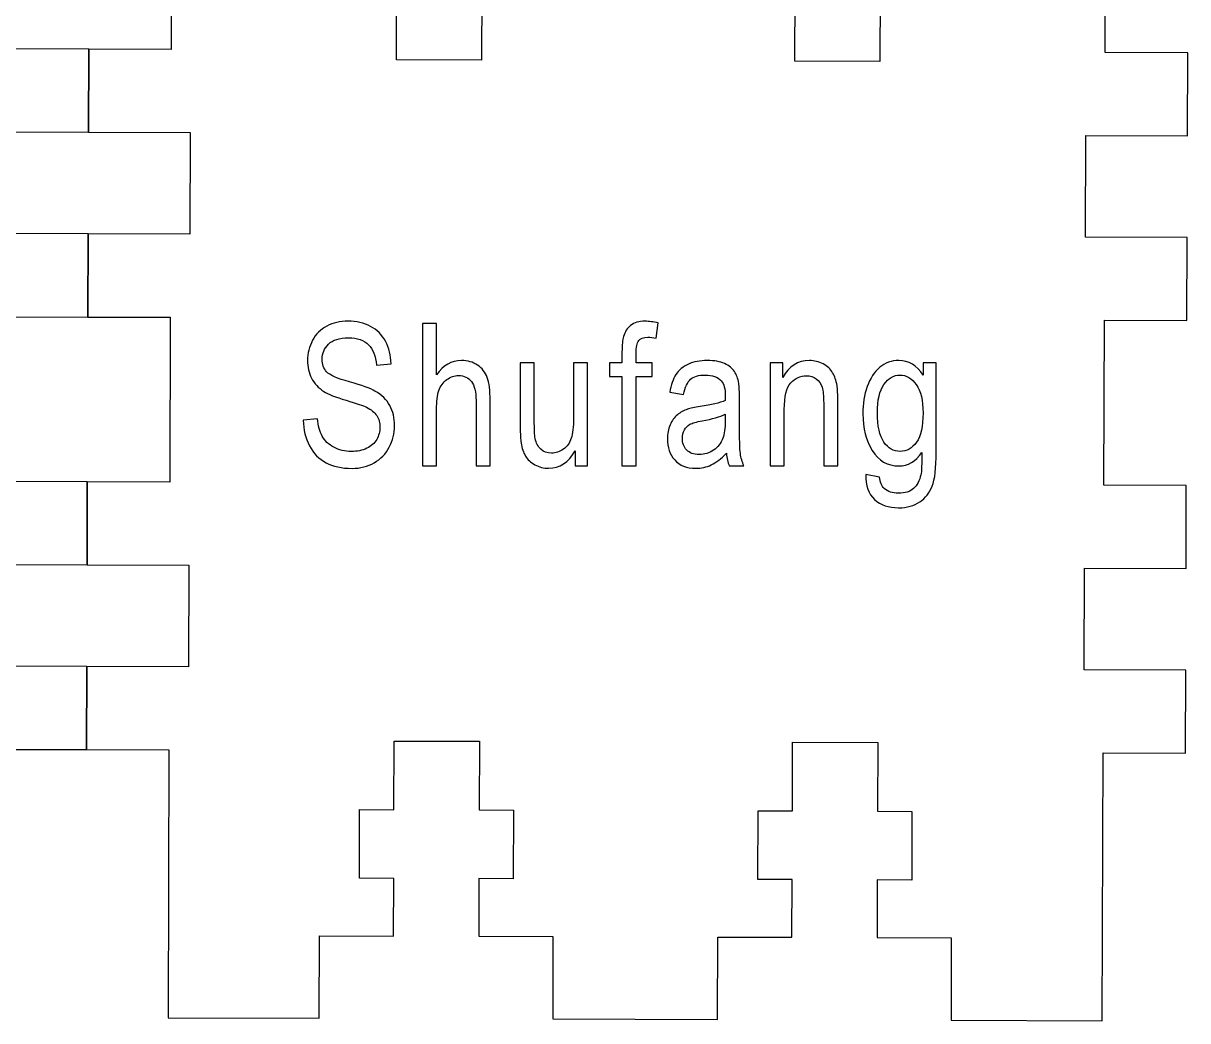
# Model space of a CAD drawing. Header units: centimetres. Extents: x -9.2 to 5.4, y -12.7 to 12.3.
# Drawn here: x -1.94 to 5.34, y -12.67 to -6.44 of the extents above; entities that cross this region are included whole.
import ezdxf

# ---------------------------------------------------------------- set-up
doc = ezdxf.new("R2010")
doc.units = ezdxf.units.CM
doc.header["$MEASUREMENT"] = 0
doc.layers.add('layer 1', color=7, linetype='Continuous')

msp = doc.modelspace()

# ---------------------------------------------------------------- linework, layer by layer
at = {"layer": 'layer 1', "lineweight": 25}
for points in [[(-2.04021, -4.92534), (-2.04021, -4.92534), (-2.04558, -6.59948), (-2.04558, -6.59948), (-2.04558, -6.59948), (-2.04558, -6.59948), (-1.53049, -6.60113), (-1.53049, -6.60113), (-1.53049, -6.60113), (-1.53049, -6.60113), (-1.53214, -7.12057), (-1.53214, -7.12057), (-1.53214, -7.12057), (-1.53214, -7.12057), (-2.16745, -7.1185), (-2.16745, -7.1185), (-2.16745, -7.1185), (-2.16745, -7.1185), (-2.1695, -7.75382), (-2.1695, -7.75382), (-2.1695, -7.75382), (-2.1695, -7.75382), (-1.53416, -7.75588), (-1.53416, -7.75588), (-1.53416, -7.75588), (-1.53416, -7.75588), (-1.53586, -8.27526), (-1.53586, -8.27526), (-1.53586, -8.27526), (-1.53586, -8.27526), (-2.05097, -8.27365), (-2.05097, -8.27365), (-2.05097, -8.27365), (-2.05097, -8.27365), (-2.05426, -9.30386), (-2.05426, -9.30386), (-2.05426, -9.30386), (-2.05426, -9.30386), (-1.53916, -9.30553), (-1.53916, -9.30553), (-1.53916, -9.30553), (-1.53916, -9.30553), (-1.54082, -9.82492), (-1.54082, -9.82492), (-1.54082, -9.82492), (-1.54082, -9.82492), (-2.17611, -9.82287), (-2.17611, -9.82287), (-2.17611, -9.82287), (-2.17611, -9.82287), (-2.17817, -10.45819), (-2.17817, -10.45819), (-2.17817, -10.45819), (-2.17817, -10.45819), (-1.54283, -10.46021), (-1.54283, -10.46021), (-1.54283, -10.46021), (-1.54283, -10.46021), (-1.54451, -10.97963), (-1.54451, -10.97963), (-1.54451, -10.97963), (-1.54451, -10.97963), (-2.05965, -10.97798), (-2.05965, -10.97798), (-2.05965, -10.97798), (-2.05965, -10.97798), (-2.065, -12.65213), (-2.065, -12.65213), (-2.065, -12.65213), (-2.065, -12.65213), (-3.00938, -12.64911), (-3.00938, -12.64911), (-3.00938, -12.64911), (-3.00938, -12.64911), (-3.00775, -12.13398), (-3.00775, -12.13398), (-3.00775, -12.13398), (-3.00775, -12.13398), (-3.47135, -12.13247), (-3.47135, -12.13247), (-3.47135, -12.13247), (-3.47135, -12.13247), (-3.4702, -11.7719), (-3.4702, -11.7719), (-3.4702, -11.7719), (-3.4702, -11.7719), (-3.25556, -11.7726), (-3.25556, -11.7726), (-3.25556, -11.7726), (-3.25556, -11.7726), (-3.25419, -11.34332), (-3.25419, -11.34332), (-3.25419, -11.34332), (-3.25419, -11.34332), (-3.46882, -11.34264), (-3.46882, -11.34264), (-3.46882, -11.34264), (-3.46882, -11.34264), (-3.46742, -10.91338), (-3.46742, -10.91338), (-3.46742, -10.91338), (-3.46742, -10.91338), (-3.99973, -10.91167), (-3.99973, -10.91167), (-3.99973, -10.91167), (-3.99973, -10.91167), (-4.00109, -11.34092), (-4.00109, -11.34092), (-4.00109, -11.34092), (-4.00109, -11.34092), (-4.21572, -11.34025), (-4.21572, -11.34025), (-4.21572, -11.34025), (-4.21572, -11.34025), (-4.2171, -11.7695), (-4.2171, -11.7695), (-4.2171, -11.7695), (-4.2171, -11.7695), (-4.00248, -11.77019), (-4.00248, -11.77019), (-4.00248, -11.77019), (-4.00248, -11.77019), (-4.00364, -12.13076), (-4.00364, -12.13076), (-4.00364, -12.13076), (-4.00364, -12.13076), (-4.46722, -12.12928), (-4.46722, -12.12928), (-4.46722, -12.12928), (-4.46722, -12.12928), (-4.46888, -12.64441), (-4.46888, -12.64441), (-4.46888, -12.64441), (-4.46888, -12.64441), (-5.49911, -12.64109), (-5.49911, -12.64109), (-5.49911, -12.64109), (-5.49911, -12.64109), (-5.4975, -12.12602), (-5.4975, -12.12602), (-5.4975, -12.12602), (-5.4975, -12.12602), (-5.9611, -12.1245), (-5.9611, -12.1245), (-5.9611, -12.1245), (-5.9611, -12.1245), (-5.95992, -11.76391), (-5.95992, -11.76391), (-5.95992, -11.76391), (-5.95992, -11.76391), (-5.74529, -11.76462), (-5.74529, -11.76462), (-5.74529, -11.76462), (-5.74529, -11.76462), (-5.74392, -11.33535), (-5.74392, -11.33535), (-5.74392, -11.33535), (-5.74392, -11.33535), (-5.95855, -11.33465), (-5.95855, -11.33465), (-5.95855, -11.33465), (-5.95855, -11.33465), (-5.95719, -10.90539), (-5.95719, -10.90539), (-5.95719, -10.90539), (-5.95719, -10.90539), (-6.48946, -10.90367), (-6.48946, -10.90367), (-6.48946, -10.90367), (-6.48946, -10.90367), (-6.49085, -11.33294), (-6.49085, -11.33294), (-6.49085, -11.33294), (-6.49085, -11.33294), (-6.70547, -11.33228), (-6.70547, -11.33228), (-6.70547, -11.33228), (-6.70547, -11.33228), (-6.70683, -11.76152), (-6.70683, -11.76152), (-6.70683, -11.76152), (-6.70683, -11.76152), (-6.49222, -11.76222), (-6.49222, -11.76222), (-6.49222, -11.76222), (-6.49222, -11.76222), (-6.49337, -12.1228), (-6.49337, -12.1228), (-6.49337, -12.1228), (-6.49337, -12.1228), (-6.95701, -12.12132), (-6.95701, -12.12132), (-6.95701, -12.12132), (-6.95701, -12.12132), (-6.95864, -12.63642), (-6.95864, -12.63642), (-6.95864, -12.63642), (-6.95864, -12.63642), (-7.90299, -12.6334), (-7.90299, -12.6334), (-7.90299, -12.6334), (-7.90299, -12.6334), (-7.89766, -10.95926), (-7.89766, -10.95926), (-7.89766, -10.95926), (-7.89766, -10.95926), (-8.41278, -10.95761), (-8.41278, -10.95761), (-8.41278, -10.95761), (-8.41278, -10.95761), (-8.41109, -10.43819), (-8.41109, -10.43819), (-8.41109, -10.43819), (-8.41109, -10.43819), (-7.77579, -10.44023), (-7.77579, -10.44023), (-7.77579, -10.44023), (-7.77579, -10.44023), (-7.77373, -9.80492), (-7.77373, -9.80492), (-7.77373, -9.80492), (-7.77373, -9.80492), (-8.40904, -9.80287), (-8.40904, -9.80287), (-8.40904, -9.80287), (-8.40904, -9.80287), (-8.40739, -9.28348), (-8.40739, -9.28348), (-8.40739, -9.28348), (-8.40739, -9.28348), (-7.89226, -9.2851), (-7.89226, -9.2851), (-7.89226, -9.2851), (-7.89226, -9.2851), (-7.88896, -8.25488), (-7.88896, -8.25488), (-7.88896, -8.25488), (-7.88896, -8.25488), (-8.40408, -8.25323), (-8.40408, -8.25323), (-8.40408, -8.25323), (-8.40408, -8.25323), (-8.40243, -7.73382), (-8.40243, -7.73382), (-8.40243, -7.73382), (-8.40243, -7.73382), (-7.76711, -7.73585), (-7.76711, -7.73585), (-7.76711, -7.73585), (-7.76711, -7.73585), (-7.76505, -7.10057), (-7.76505, -7.10057), (-7.76505, -7.10057), (-7.76505, -7.10057), (-8.40036, -7.09851), (-8.40036, -7.09851), (-8.40036, -7.09851), (-8.40036, -7.09851), (-8.39873, -6.57909), (-8.39873, -6.57909), (-8.39873, -6.57909), (-8.39873, -6.57909), (-7.88359, -6.58074), (-7.88359, -6.58074), (-7.88359, -6.58074), (-7.88359, -6.58074), (-7.87824, -4.90661), (-7.87824, -4.90661), (-7.87824, -4.90661), (-7.87824, -4.90661), (-6.93385, -4.90963), (-6.93385, -4.90963), (-6.93385, -4.90963), (-6.93385, -4.90963), (-6.9355, -5.42478), (-6.9355, -5.42478), (-6.9355, -5.42478), (-6.9355, -5.42478), (-6.47186, -5.42627), (-6.47186, -5.42627), (-6.47186, -5.42627), (-6.47186, -5.42627), (-6.47305, -5.78684), (-6.47305, -5.78684), (-6.47305, -5.78684), (-6.47305, -5.78684), (-6.68767, -5.78615), (-6.68767, -5.78615), (-6.68767, -5.78615), (-6.68767, -5.78615), (-6.68906, -6.21542), (-6.68906, -6.21542), (-6.68906, -6.21542), (-6.68906, -6.21542), (-6.47441, -6.2161), (-6.47441, -6.2161), (-6.47441, -6.2161), (-6.47441, -6.2161), (-6.47579, -6.64537), (-6.47579, -6.64537), (-6.47579, -6.64537), (-6.47579, -6.64537), (-5.94354, -6.64709), (-5.94354, -6.64709), (-5.94354, -6.64709), (-5.94354, -6.64709), (-5.94211, -6.21783), (-5.94211, -6.21783), (-5.94211, -6.21783), (-5.94211, -6.21783), (-5.72748, -6.21851), (-5.72748, -6.21851), (-5.72748, -6.21851), (-5.72748, -6.21851), (-5.72611, -5.78924), (-5.72611, -5.78924), (-5.72611, -5.78924), (-5.72611, -5.78924), (-5.94074, -5.78851), (-5.94074, -5.78851), (-5.94074, -5.78851), (-5.94074, -5.78851), (-5.93959, -5.42797), (-5.93959, -5.42797), (-5.93959, -5.42797), (-5.93959, -5.42797), (-5.47598, -5.42945), (-5.47598, -5.42945), (-5.47598, -5.42945), (-5.47598, -5.42945), (-5.47436, -4.91433), (-5.47436, -4.91433), (-5.47436, -4.91433), (-5.47436, -4.91433), (-4.44411, -4.91764), (-4.44411, -4.91764), (-4.44411, -4.91764), (-4.44411, -4.91764), (-4.44573, -5.43275), (-4.44573, -5.43275), (-4.44573, -5.43275), (-4.44573, -5.43275), (-3.98213, -5.43424), (-3.98213, -5.43424), (-3.98213, -5.43424), (-3.98213, -5.43424), (-3.98331, -5.79483), (-3.98331, -5.79483), (-3.98331, -5.79483), (-3.98331, -5.79483), (-4.19794, -5.79412), (-4.19794, -5.79412), (-4.19794, -5.79412), (-4.19794, -5.79412), (-4.19932, -6.2234), (-4.19932, -6.2234), (-4.19932, -6.2234), (-4.19932, -6.2234), (-3.98468, -6.22407), (-3.98468, -6.22407), (-3.98468, -6.22407), (-3.98468, -6.22407), (-3.98606, -6.65334), (-3.98606, -6.65334), (-3.98606, -6.65334), (-3.98606, -6.65334), (-3.45378, -6.65508), (-3.45378, -6.65508), (-3.45378, -6.65508), (-3.45378, -6.65508), (-3.45238, -6.22579), (-3.45238, -6.22579), (-3.45238, -6.22579), (-3.45238, -6.22579), (-3.23775, -6.22647), (-3.23775, -6.22647), (-3.23775, -6.22647), (-3.23775, -6.22647), (-3.23637, -5.79719), (-3.23637, -5.79719), (-3.23637, -5.79719), (-3.23637, -5.79719), (-3.45101, -5.79653), (-3.45101, -5.79653), (-3.45101, -5.79653), (-3.45101, -5.79653), (-3.44986, -5.43596), (-3.44986, -5.43596), (-3.44986, -5.43596), (-3.44986, -5.43596), (-2.98625, -5.43744), (-2.98625, -5.43744), (-2.98625, -5.43744), (-2.98625, -5.43744), (-2.9846, -4.92231), (-2.9846, -4.92231), (-2.9846, -4.92231), (-2.9846, -4.92231), (-2.04021, -4.92534), (-2.04021, -4.92534)], [(4.82802, -4.94742), (4.82802, -4.94742), (4.82267, -6.62153), (4.82267, -6.62153), (4.82267, -6.62153), (4.82267, -6.62153), (5.33777, -6.62318), (5.33777, -6.62318), (5.33777, -6.62318), (5.33777, -6.62318), (5.3361, -7.14259), (5.3361, -7.14259), (5.3361, -7.14259), (5.3361, -7.14259), (4.70078, -7.14056), (4.70078, -7.14056), (4.70078, -7.14056), (4.70078, -7.14056), (4.69877, -7.77586), (4.69877, -7.77586), (4.69877, -7.77586), (4.69877, -7.77586), (5.33408, -7.7779), (5.33408, -7.7779), (5.33408, -7.7779), (5.33408, -7.7779), (5.33242, -8.29731), (5.33242, -8.29731), (5.33242, -8.29731), (5.33242, -8.29731), (4.81728, -8.29566), (4.81728, -8.29566), (4.81728, -8.29566), (4.81728, -8.29566), (4.81395, -9.32591), (4.81395, -9.32591), (4.81395, -9.32591), (4.81395, -9.32591), (5.32909, -9.32756), (5.32909, -9.32756), (5.32909, -9.32756), (5.32909, -9.32756), (5.32743, -9.84695), (5.32743, -9.84695), (5.32743, -9.84695), (5.32743, -9.84695), (4.6921, -9.84493), (4.6921, -9.84493), (4.6921, -9.84493), (4.6921, -9.84493), (4.69008, -10.48023), (4.69008, -10.48023), (4.69008, -10.48023), (4.69008, -10.48023), (5.3254, -10.48227), (5.3254, -10.48227), (5.3254, -10.48227), (5.3254, -10.48227), (5.3237, -11.0017), (5.3237, -11.0017), (5.3237, -11.0017), (5.3237, -11.0017), (4.80862, -11.00002), (4.80862, -11.00002), (4.80862, -11.00002), (4.80862, -11.00002), (4.80322, -12.67419), (4.80322, -12.67419), (4.80322, -12.67419), (4.80322, -12.67419), (3.85886, -12.67113), (3.85886, -12.67113), (3.85886, -12.67113), (3.85886, -12.67113), (3.86051, -12.15601), (3.86051, -12.15601), (3.86051, -12.15601), (3.86051, -12.15601), (3.39688, -12.15453), (3.39688, -12.15453), (3.39688, -12.15453), (3.39688, -12.15453), (3.39807, -11.79394), (3.39807, -11.79394), (3.39807, -11.79394), (3.39807, -11.79394), (3.61267, -11.79462), (3.61267, -11.79462), (3.61267, -11.79462), (3.61267, -11.79462), (3.61406, -11.36537), (3.61406, -11.36537), (3.61406, -11.36537), (3.61406, -11.36537), (3.39943, -11.36468), (3.39943, -11.36468), (3.39943, -11.36468), (3.39943, -11.36468), (3.40082, -10.9354), (3.40082, -10.9354), (3.40082, -10.9354), (3.40082, -10.9354), (2.86851, -10.93371), (2.86851, -10.93371), (2.86851, -10.93371), (2.86851, -10.93371), (2.86716, -11.36298), (2.86716, -11.36298), (2.86716, -11.36298), (2.86716, -11.36298), (2.65253, -11.36227), (2.65253, -11.36227), (2.65253, -11.36227), (2.65253, -11.36227), (2.65113, -11.79155), (2.65113, -11.79155), (2.65113, -11.79155), (2.65113, -11.79155), (2.86576, -11.79224), (2.86576, -11.79224), (2.86576, -11.79224), (2.86576, -11.79224), (2.86461, -12.1528), (2.86461, -12.1528), (2.86461, -12.1528), (2.86461, -12.1528), (2.40102, -12.15131), (2.40102, -12.15131), (2.40102, -12.15131), (2.40102, -12.15131), (2.39934, -12.66646), (2.39934, -12.66646), (2.39934, -12.66646), (2.39934, -12.66646), (1.36913, -12.66313), (1.36913, -12.66313), (1.36913, -12.66313), (1.36913, -12.66313), (1.37078, -12.14803), (1.37078, -12.14803), (1.37078, -12.14803), (1.37078, -12.14803), (0.90715, -12.14655), (0.90715, -12.14655), (0.90715, -12.14655), (0.90715, -12.14655), (0.9083, -11.78596), (0.9083, -11.78596), (0.9083, -11.78596), (0.9083, -11.78596), (1.12295, -11.78665), (1.12295, -11.78665), (1.12295, -11.78665), (1.12295, -11.78665), (1.12431, -11.35739), (1.12431, -11.35739), (1.12431, -11.35739), (1.12431, -11.35739), (0.9097, -11.35671), (0.9097, -11.35671), (0.9097, -11.35671), (0.9097, -11.35671), (0.91107, -10.92742), (0.91107, -10.92742), (0.91107, -10.92742), (0.91107, -10.92742), (0.37879, -10.92572), (0.37879, -10.92572), (0.37879, -10.92572), (0.37879, -10.92572), (0.3774, -11.35499), (0.3774, -11.35499), (0.3774, -11.35499), (0.3774, -11.35499), (0.16277, -11.3543), (0.16277, -11.3543), (0.16277, -11.3543), (0.16277, -11.3543), (0.1614, -11.78357), (0.1614, -11.78357), (0.1614, -11.78357), (0.1614, -11.78357), (0.37602, -11.78425), (0.37602, -11.78425), (0.37602, -11.78425), (0.37602, -11.78425), (0.37488, -12.14484), (0.37488, -12.14484), (0.37488, -12.14484), (0.37488, -12.14484), (-0.08873, -12.14334), (-0.08873, -12.14334), (-0.08873, -12.14334), (-0.08873, -12.14334), (-0.09039, -12.65845), (-0.09039, -12.65845), (-0.09039, -12.65845), (-0.09039, -12.65845), (-1.03478, -12.65543), (-1.03478, -12.65543), (-1.03478, -12.65543), (-1.03478, -12.65543), (-1.0294, -10.98128), (-1.0294, -10.98128), (-1.0294, -10.98128), (-1.0294, -10.98128), (-1.54451, -10.97963), (-1.54451, -10.97963), (-1.54451, -10.97963), (-1.54451, -10.97963), (-1.54283, -10.46021), (-1.54283, -10.46021), (-1.54283, -10.46021), (-1.54283, -10.46021), (-0.90755, -10.46226), (-0.90755, -10.46226), (-0.90755, -10.46226), (-0.90755, -10.46226), (-0.90549, -9.82696), (-0.90549, -9.82696), (-0.90549, -9.82696), (-0.90549, -9.82696), (-1.54082, -9.82492), (-1.54082, -9.82492), (-1.54082, -9.82492), (-1.54082, -9.82492), (-1.53916, -9.30553), (-1.53916, -9.30553), (-1.53916, -9.30553), (-1.53916, -9.30553), (-1.02401, -9.30715), (-1.02401, -9.30715), (-1.02401, -9.30715), (-1.02401, -9.30715), (-1.02073, -8.27691), (-1.02073, -8.27691), (-1.02073, -8.27691), (-1.02073, -8.27691), (-1.53586, -8.27526), (-1.53586, -8.27526), (-1.53586, -8.27526), (-1.53586, -8.27526), (-1.53416, -7.75588), (-1.53416, -7.75588), (-1.53416, -7.75588), (-1.53416, -7.75588), (-0.89886, -7.7579), (-0.89886, -7.7579), (-0.89886, -7.7579), (-0.89886, -7.7579), (-0.89684, -7.12257), (-0.89684, -7.12257), (-0.89684, -7.12257), (-0.89684, -7.12257), (-1.53214, -7.12057), (-1.53214, -7.12057), (-1.53214, -7.12057), (-1.53214, -7.12057), (-1.53049, -6.60113), (-1.53049, -6.60113), (-1.53049, -6.60113), (-1.53049, -6.60113), (-1.01532, -6.60281), (-1.01532, -6.60281), (-1.01532, -6.60281), (-1.01532, -6.60281), (-1.01, -4.92866), (-1.01, -4.92866), (-1.01, -4.92866), (-1.01, -4.92866), (-0.06559, -4.93168), (-0.06559, -4.93168), (-0.06559, -4.93168), (-0.06559, -4.93168), (-0.06724, -5.44682), (-0.06724, -5.44682), (-0.06724, -5.44682), (-0.06724, -5.44682), (0.39635, -5.4483), (0.39635, -5.4483), (0.39635, -5.4483), (0.39635, -5.4483), (0.39521, -5.80887), (0.39521, -5.80887), (0.39521, -5.80887), (0.39521, -5.80887), (0.18054, -5.8082), (0.18054, -5.8082), (0.18054, -5.8082), (0.18054, -5.8082), (0.17922, -6.23745), (0.17922, -6.23745), (0.17922, -6.23745), (0.17922, -6.23745), (0.39381, -6.23814), (0.39381, -6.23814), (0.39381, -6.23814), (0.39381, -6.23814), (0.39244, -6.66742), (0.39244, -6.66742), (0.39244, -6.66742), (0.39244, -6.66742), (0.92471, -6.66909), (0.92471, -6.66909), (0.92471, -6.66909), (0.92471, -6.66909), (0.92613, -6.23987), (0.92613, -6.23987), (0.92613, -6.23987), (0.92613, -6.23987), (1.14076, -6.24055), (1.14076, -6.24055), (1.14076, -6.24055), (1.14076, -6.24055), (1.14212, -5.81127), (1.14212, -5.81127), (1.14212, -5.81127), (1.14212, -5.81127), (0.9275, -5.8106), (0.9275, -5.8106), (0.9275, -5.8106), (0.9275, -5.8106), (0.92867, -5.45), (0.92867, -5.45), (0.92867, -5.45), (0.92867, -5.45), (1.39224, -5.45148), (1.39224, -5.45148), (1.39224, -5.45148), (1.39224, -5.45148), (1.39389, -4.93637), (1.39389, -4.93637), (1.39389, -4.93637), (1.39389, -4.93637), (2.42417, -4.93969), (2.42417, -4.93969), (2.42417, -4.93969), (2.42417, -4.93969), (2.42251, -5.45481), (2.42251, -5.45481), (2.42251, -5.45481), (2.42251, -5.45481), (2.88609, -5.45632), (2.88609, -5.45632), (2.88609, -5.45632), (2.88609, -5.45632), (2.88494, -5.81688), (2.88494, -5.81688), (2.88494, -5.81688), (2.88494, -5.81688), (2.67031, -5.81618), (2.67031, -5.81618), (2.67031, -5.81618), (2.67031, -5.81618), (2.66894, -6.24545), (2.66894, -6.24545), (2.66894, -6.24545), (2.66894, -6.24545), (2.88355, -6.24612), (2.88355, -6.24612), (2.88355, -6.24612), (2.88355, -6.24612), (2.88217, -6.6754), (2.88217, -6.6754), (2.88217, -6.6754), (2.88217, -6.6754), (3.41446, -6.6771), (3.41446, -6.6771), (3.41446, -6.6771), (3.41446, -6.6771), (3.41586, -6.24783), (3.41586, -6.24783), (3.41586, -6.24783), (3.41586, -6.24783), (3.63049, -6.24853), (3.63049, -6.24853), (3.63049, -6.24853), (3.63049, -6.24853), (3.63185, -5.81927), (3.63185, -5.81927), (3.63185, -5.81927), (3.63185, -5.81927), (3.41722, -5.81857), (3.41722, -5.81857), (3.41722, -5.81857), (3.41722, -5.81857), (3.4184, -5.45796), (3.4184, -5.45796), (3.4184, -5.45796), (3.4184, -5.45796), (3.88199, -5.45946), (3.88199, -5.45946), (3.88199, -5.45946), (3.88199, -5.45946), (3.88366, -4.94437), (3.88366, -4.94437), (3.88366, -4.94437), (3.88366, -4.94437), (4.82802, -4.94742), (4.82802, -4.94742)]]:
    msp.add_open_spline(points, degree=3, knots=[0, 0, 0, 0, 0.01, 0.01, 0.01, 0.01, 0.02, 0.02, 0.02, 0.02, 0.03, 0.03, 0.03, 0.03, 0.04, 0.04, 0.04, 0.04, 0.05, 0.05, 0.05, 0.05, 0.06, 0.06, 0.06, 0.06, 0.07, 0.07, 0.07, 0.07, 0.08, 0.08, 0.08, 0.08, 0.09, 0.09, 0.09, 0.09, 0.1, 0.1, 0.1, 0.1, 0.11, 0.11, 0.11, 0.11, 0.12, 0.12, 0.12, 0.12, 0.13, 0.13, 0.13, 0.13, 0.14, 0.14, 0.14, 0.14, 0.15, 0.15, 0.15, 0.15, 0.16, 0.16, 0.16, 0.16, 0.17, 0.17, 0.17, 0.17, 0.18, 0.18, 0.18, 0.18, 0.19, 0.19, 0.19, 0.19, 0.2, 0.2, 0.2, 0.2, 0.21, 0.21, 0.21, 0.21, 0.22, 0.22, 0.22, 0.22, 0.23, 0.23, 0.23, 0.23, 0.24, 0.24, 0.24, 0.24, 0.25, 0.25, 0.25, 0.25, 0.26, 0.26, 0.26, 0.26, 0.27, 0.27, 0.27, 0.27, 0.28, 0.28, 0.28, 0.28, 0.29, 0.29, 0.29, 0.29, 0.3, 0.3, 0.3, 0.3, 0.31, 0.31, 0.31, 0.31, 0.32, 0.32, 0.32, 0.32, 0.33, 0.33, 0.33, 0.33, 0.34, 0.34, 0.34, 0.34, 0.35, 0.35, 0.35, 0.35, 0.36, 0.36, 0.36, 0.36, 0.37, 0.37, 0.37, 0.37, 0.38, 0.38, 0.38, 0.38, 0.39, 0.39, 0.39, 0.39, 0.4, 0.4, 0.4, 0.4, 0.41, 0.41, 0.41, 0.41, 0.42, 0.42, 0.42, 0.42, 0.43, 0.43, 0.43, 0.43, 0.44, 0.44, 0.44, 0.44, 0.45, 0.45, 0.45, 0.45, 0.46, 0.46, 0.46, 0.46, 0.47, 0.47, 0.47, 0.47, 0.48, 0.48, 0.48, 0.48, 0.49, 0.49, 0.49, 0.49, 0.5, 0.5, 0.5, 0.5, 0.51, 0.51, 0.51, 0.51, 0.52, 0.52, 0.52, 0.52, 0.53, 0.53, 0.53, 0.53, 0.54, 0.54, 0.54, 0.54, 0.55, 0.55, 0.55, 0.55, 0.56, 0.56, 0.56, 0.56, 0.57, 0.57, 0.57, 0.57, 0.58, 0.58, 0.58, 0.58, 0.59, 0.59, 0.59, 0.59, 0.6, 0.6, 0.6, 0.6, 0.61, 0.61, 0.61, 0.61, 0.62, 0.62, 0.62, 0.62, 0.63, 0.63, 0.63, 0.63, 0.64, 0.64, 0.64, 0.64, 0.65, 0.65, 0.65, 0.65, 0.66, 0.66, 0.66, 0.66, 0.67, 0.67, 0.67, 0.67, 0.68, 0.68, 0.68, 0.68, 0.69, 0.69, 0.69, 0.69, 0.7, 0.7, 0.7, 0.7, 0.71, 0.71, 0.71, 0.71, 0.72, 0.72, 0.72, 0.72, 0.73, 0.73, 0.73, 0.73, 0.74, 0.74, 0.74, 0.74, 0.75, 0.75, 0.75, 0.75, 0.76, 0.76, 0.76, 0.76, 0.77, 0.77, 0.77, 0.77, 0.78, 0.78, 0.78, 0.78, 0.79, 0.79, 0.79, 0.79, 0.8, 0.8, 0.8, 0.8, 0.81, 0.81, 0.81, 0.81, 0.82, 0.82, 0.82, 0.82, 0.83, 0.83, 0.83, 0.83, 0.84, 0.84, 0.84, 0.84, 0.85, 0.85, 0.85, 0.85, 0.86, 0.86, 0.86, 0.86, 0.87, 0.87, 0.87, 0.87, 0.88, 0.88, 0.88, 0.88, 0.89, 0.89, 0.89, 0.89, 0.9, 0.9, 0.9, 0.9, 0.91, 0.91, 0.91, 0.91, 0.92, 0.92, 0.92, 0.92, 0.93, 0.93, 0.93, 0.93, 0.94, 0.94, 0.94, 0.94, 0.95, 0.95, 0.95, 0.95, 0.96, 0.96, 0.96, 0.96, 0.97, 0.97, 0.97, 0.97, 0.98, 0.98, 0.98, 0.98, 0.99, 0.99, 0.99, 0.99, 1, 1, 1, 1], dxfattribs=at)
at = {"layer": 'layer 1', "color": 250}
for points, knots in [([(-0.19, -8.92035), (-0.19, -8.92035), (-0.10046, -8.91062), (-0.10046, -8.91062), (-0.10046, -8.91062), (-0.09629, -8.95514), (-0.08643, -8.99159), (-0.0709, -9.02016), (-0.0709, -9.02016), (-0.05536, -9.04874), (-0.03131, -9.07173), (0.00127, -9.08933), (0.00127, -9.08933), (0.03384, -9.10693), (0.07059, -9.11563), (0.11134, -9.11563), (0.11134, -9.11563), (0.14759, -9.11563), (0.1795, -9.109), (0.20723, -9.09575), (0.20723, -9.09575), (0.23495, -9.08229), (0.25567, -9.06406), (0.2692, -9.04087), (0.2692, -9.04087), (0.28273, -9.01747), (0.28958, -8.99221), (0.28958, -8.96466), (0.28958, -8.96466), (0.28958, -8.93671), (0.28306, -8.91248), (0.26987, -8.89157), (0.26987, -8.89157), (0.25684, -8.87065), (0.23529, -8.85326), (0.20539, -8.83917), (0.20539, -8.83917), (0.18601, -8.82986), (0.14358, -8.81536), (0.0776, -8.79569), (0.0776, -8.79569), (0.01178, -8.77601), (-0.03448, -8.75758), (-0.06088, -8.74019), (-0.06088, -8.74019), (-0.09512, -8.71803), (-0.12068, -8.69028), (-0.13755, -8.65736), (-0.13755, -8.65736), (-0.15425, -8.62443), (-0.16261, -8.58757), (-0.16261, -8.54657), (-0.16261, -8.54657), (-0.16261, -8.50184), (-0.15242, -8.4598), (-0.13186, -8.42087), (-0.13186, -8.42087), (-0.11132, -8.38173), (-0.08125, -8.35212), (-0.04183, -8.33183), (-0.04183, -8.33183), (-0.00224, -8.31174), (0.04152, -8.30159), (0.0898, -8.30159), (0.0898, -8.30159), (0.14308, -8.30159), (0.18985, -8.31216), (0.23061, -8.33348), (0.23061, -8.33348), (0.2712, -8.35461), (0.30244, -8.38588), (0.32432, -8.42709), (0.32432, -8.42709), (0.34604, -8.46829), (0.3579, -8.51509), (0.35957, -8.56728), (0.35957, -8.56728), (0.35957, -8.56728), (0.26853, -8.57577), (0.26853, -8.57577), (0.26853, -8.57577), (0.26352, -8.51965), (0.24698, -8.47699), (0.21876, -8.44841), (0.21876, -8.44841), (0.19052, -8.41963), (0.14893, -8.40534), (0.09381, -8.40534), (0.09381, -8.40534), (0.03634, -8.40534), (-0.00542, -8.41839), (-0.03181, -8.44448), (-0.03181, -8.44448), (-0.05804, -8.47057), (-0.07123, -8.50205), (-0.07123, -8.5387), (-0.07123, -8.5387), (-0.07123, -8.5708), (-0.06188, -8.5971), (-0.04333, -8.6176), (-0.04333, -8.6176), (-0.02496, -8.63831), (0.02264, -8.65943), (0.09982, -8.68097), (0.09982, -8.68097), (0.177, -8.70271), (0.22994, -8.72155), (0.25868, -8.73771), (0.25868, -8.73771), (0.30044, -8.76173), (0.33134, -8.79196), (0.35122, -8.82841), (0.35122, -8.82841), (0.37109, -8.86506), (0.38095, -8.9073), (0.38095, -8.95493), (0.38095, -8.95493), (0.38095, -9.00235), (0.37009, -9.04688), (0.34821, -9.08871), (0.34821, -9.08871), (0.32633, -9.13054), (0.29492, -9.16305), (0.254, -9.18645), (0.254, -9.18645), (0.21308, -9.20964), (0.16697, -9.22124), (0.11586, -9.22124), (0.11586, -9.22124), (0.05088, -9.22124), (-0.00358, -9.20964), (-0.04734, -9.18603), (-0.04734, -9.18603), (-0.09127, -9.16263), (-0.12569, -9.12743), (-0.15074, -9.08022), (-0.15074, -9.08022), (-0.17563, -9.03321), (-0.18883, -8.97978), (-0.19, -8.92035)], [0, 0, 0, 0, 0.0285714, 0.0285714, 0.0285714, 0.0285714, 0.0571429, 0.0571429, 0.0571429, 0.0571429, 0.0857143, 0.0857143, 0.0857143, 0.0857143, 0.1142857, 0.1142857, 0.1142857, 0.1142857, 0.1428571, 0.1428571, 0.1428571, 0.1428571, 0.1714286, 0.1714286, 0.1714286, 0.1714286, 0.2, 0.2, 0.2, 0.2, 0.2285714, 0.2285714, 0.2285714, 0.2285714, 0.2571429, 0.2571429, 0.2571429, 0.2571429, 0.2857143, 0.2857143, 0.2857143, 0.2857143, 0.3142857, 0.3142857, 0.3142857, 0.3142857, 0.3428571, 0.3428571, 0.3428571, 0.3428571, 0.3714286, 0.3714286, 0.3714286, 0.3714286, 0.4, 0.4, 0.4, 0.4, 0.4285714, 0.4285714, 0.4285714, 0.4285714, 0.4571429, 0.4571429, 0.4571429, 0.4571429, 0.4857143, 0.4857143, 0.4857143, 0.4857143, 0.5142857, 0.5142857, 0.5142857, 0.5142857, 0.5428571, 0.5428571, 0.5428571, 0.5428571, 0.5714286, 0.5714286, 0.5714286, 0.5714286, 0.6, 0.6, 0.6, 0.6, 0.6285714, 0.6285714, 0.6285714, 0.6285714, 0.6571429, 0.6571429, 0.6571429, 0.6571429, 0.6857143, 0.6857143, 0.6857143, 0.6857143, 0.7142857, 0.7142857, 0.7142857, 0.7142857, 0.7428571, 0.7428571, 0.7428571, 0.7428571, 0.7714286, 0.7714286, 0.7714286, 0.7714286, 0.8, 0.8, 0.8, 0.8, 0.8285714, 0.8285714, 0.8285714, 0.8285714, 0.8571429, 0.8571429, 0.8571429, 0.8571429, 0.8857143, 0.8857143, 0.8857143, 0.8857143, 0.9142857, 0.9142857, 0.9142857, 0.9142857, 0.9428571, 0.9428571, 0.9428571, 0.9428571, 0.9714286, 0.9714286, 0.9714286, 0.9714286, 1, 1, 1, 1]), ([(0.55524, -9.20612), (0.55524, -9.20612), (0.55524, -8.31671), (0.55524, -8.31671), (0.55524, -8.31671), (0.55524, -8.31671), (0.64327, -8.31671), (0.64327, -8.31671), (0.64327, -8.31671), (0.64327, -8.31671), (0.64327, -8.63582), (0.64327, -8.63582), (0.64327, -8.63582), (0.68436, -8.5768), (0.73631, -8.54719), (0.79895, -8.54719), (0.79895, -8.54719), (0.83737, -8.54719), (0.87078, -8.55672), (0.89918, -8.57556), (0.89918, -8.57556), (0.92757, -8.5942), (0.94796, -8.62029), (0.96015, -8.65342), (0.96015, -8.65342), (0.97234, -8.68656), (0.97852, -8.73481), (0.97852, -8.79776), (0.97852, -8.79776), (0.97852, -8.79776), (0.97852, -9.20612), (0.97852, -9.20612), (0.97852, -9.20612), (0.97852, -9.20612), (0.89033, -9.20612), (0.89033, -9.20612), (0.89033, -9.20612), (0.89033, -9.20612), (0.89033, -8.79776), (0.89033, -8.79776), (0.89033, -8.79776), (0.89033, -8.7433), (0.8808, -8.70354), (0.86176, -8.67869), (0.86176, -8.67869), (0.84272, -8.65384), (0.81566, -8.64121), (0.78074, -8.64121), (0.78074, -8.64121), (0.75469, -8.64121), (0.73013, -8.6497), (0.70708, -8.66647), (0.70708, -8.66647), (0.68403, -8.68324), (0.66766, -8.70602), (0.65797, -8.73481), (0.65797, -8.73481), (0.64811, -8.76338), (0.64327, -8.80314), (0.64327, -8.85367), (0.64327, -8.85367), (0.64327, -8.85367), (0.64327, -9.20612), (0.64327, -9.20612), (0.64327, -9.20612), (0.64327, -9.20612), (0.55524, -9.20612), (0.55524, -9.20612)], [0, 0, 0, 0, 0.0588235, 0.0588235, 0.0588235, 0.0588235, 0.1176471, 0.1176471, 0.1176471, 0.1176471, 0.1764706, 0.1764706, 0.1764706, 0.1764706, 0.2352941, 0.2352941, 0.2352941, 0.2352941, 0.2941176, 0.2941176, 0.2941176, 0.2941176, 0.3529412, 0.3529412, 0.3529412, 0.3529412, 0.4117647, 0.4117647, 0.4117647, 0.4117647, 0.4705882, 0.4705882, 0.4705882, 0.4705882, 0.5294118, 0.5294118, 0.5294118, 0.5294118, 0.5882353, 0.5882353, 0.5882353, 0.5882353, 0.6470588, 0.6470588, 0.6470588, 0.6470588, 0.7058824, 0.7058824, 0.7058824, 0.7058824, 0.7647059, 0.7647059, 0.7647059, 0.7647059, 0.8235294, 0.8235294, 0.8235294, 0.8235294, 0.8823529, 0.8823529, 0.8823529, 0.8823529, 0.9411765, 0.9411765, 0.9411765, 0.9411765, 1, 1, 1, 1]), ([(1.80235, -9.20612), (1.80235, -9.20612), (1.80235, -8.6468), (1.80235, -8.6468), (1.80235, -8.6468), (1.80235, -8.6468), (1.72468, -8.6468), (1.72468, -8.6468), (1.72468, -8.6468), (1.72468, -8.6468), (1.72468, -8.56189), (1.72468, -8.56189), (1.72468, -8.56189), (1.72468, -8.56189), (1.80235, -8.56189), (1.80235, -8.56189), (1.80235, -8.56189), (1.80235, -8.56189), (1.80235, -8.49335), (1.80235, -8.49335), (1.80235, -8.49335), (1.80235, -8.45007), (1.80552, -8.41777), (1.81171, -8.39685), (1.81171, -8.39685), (1.82023, -8.36848), (1.83509, -8.3455), (1.85647, -8.32789), (1.85647, -8.32789), (1.87785, -8.31029), (1.90776, -8.30159), (1.94634, -8.30159), (1.94634, -8.30159), (1.97106, -8.30159), (1.99846, -8.30511), (2.02852, -8.31257), (2.02852, -8.31257), (2.02852, -8.31257), (2.01533, -8.40783), (2.01533, -8.40783), (2.01533, -8.40783), (1.99712, -8.40369), (1.97975, -8.40161), (1.96337, -8.40161), (1.96337, -8.40161), (1.93665, -8.40161), (1.91777, -8.40865), (1.90675, -8.42294), (1.90675, -8.42294), (1.89556, -8.43702), (1.89005, -8.46353), (1.89005, -8.50246), (1.89005, -8.50246), (1.89005, -8.50246), (1.89005, -8.56189), (1.89005, -8.56189), (1.89005, -8.56189), (1.89005, -8.56189), (1.99128, -8.56189), (1.99128, -8.56189), (1.99128, -8.56189), (1.99128, -8.56189), (1.99128, -8.6468), (1.99128, -8.6468), (1.99128, -8.6468), (1.99128, -8.6468), (1.89005, -8.6468), (1.89005, -8.6468), (1.89005, -8.6468), (1.89005, -8.6468), (1.89005, -9.20612), (1.89005, -9.20612), (1.89005, -9.20612), (1.89005, -9.20612), (1.80235, -9.20612), (1.80235, -9.20612)], [0, 0, 0, 0, 0.0526316, 0.0526316, 0.0526316, 0.0526316, 0.1052632, 0.1052632, 0.1052632, 0.1052632, 0.1578947, 0.1578947, 0.1578947, 0.1578947, 0.2105263, 0.2105263, 0.2105263, 0.2105263, 0.2631579, 0.2631579, 0.2631579, 0.2631579, 0.3157895, 0.3157895, 0.3157895, 0.3157895, 0.3684211, 0.3684211, 0.3684211, 0.3684211, 0.4210526, 0.4210526, 0.4210526, 0.4210526, 0.4736842, 0.4736842, 0.4736842, 0.4736842, 0.5263158, 0.5263158, 0.5263158, 0.5263158, 0.5789474, 0.5789474, 0.5789474, 0.5789474, 0.6315789, 0.6315789, 0.6315789, 0.6315789, 0.6842105, 0.6842105, 0.6842105, 0.6842105, 0.7368421, 0.7368421, 0.7368421, 0.7368421, 0.7894737, 0.7894737, 0.7894737, 0.7894737, 0.8421053, 0.8421053, 0.8421053, 0.8421053, 0.8947368, 0.8947368, 0.8947368, 0.8947368, 0.9473684, 0.9473684, 0.9473684, 0.9473684, 1, 1, 1, 1]), ([(1.50895, -9.20612), (1.50895, -9.20612), (1.50895, -9.11148), (1.50895, -9.11148), (1.50895, -9.11148), (1.46836, -9.18438), (1.4134, -9.22062), (1.34391, -9.22062), (1.34391, -9.22062), (1.31334, -9.22062), (1.28461, -9.21337), (1.25805, -9.19887), (1.25805, -9.19887), (1.23149, -9.18438), (1.21178, -9.16595), (1.19892, -9.144), (1.19892, -9.144), (1.18589, -9.12184), (1.17686, -9.09492), (1.17169, -9.06303), (1.17169, -9.06303), (1.16818, -9.04149), (1.16635, -9.00753), (1.16635, -8.96094), (1.16635, -8.96094), (1.16635, -8.96094), (1.16635, -8.56189), (1.16635, -8.56189), (1.16635, -8.56189), (1.16635, -8.56189), (1.25438, -8.56189), (1.25438, -8.56189), (1.25438, -8.56189), (1.25438, -8.56189), (1.25438, -8.91911), (1.25438, -8.91911), (1.25438, -8.91911), (1.25438, -8.97626), (1.25621, -9.01457), (1.25972, -9.03445), (1.25972, -9.03445), (1.2654, -9.06323), (1.27709, -9.0856), (1.29497, -9.10217), (1.29497, -9.10217), (1.313, -9.11853), (1.33523, -9.1266), (1.36162, -9.1266), (1.36162, -9.1266), (1.38801, -9.1266), (1.41273, -9.11832), (1.43595, -9.10154), (1.43595, -9.10154), (1.45917, -9.08477), (1.47554, -9.06179), (1.48506, -9.033), (1.48506, -9.033), (1.49475, -9.00401), (1.49959, -8.96197), (1.49959, -8.9071), (1.49959, -8.9071), (1.49959, -8.9071), (1.49959, -8.56189), (1.49959, -8.56189), (1.49959, -8.56189), (1.49959, -8.56189), (1.58762, -8.56189), (1.58762, -8.56189), (1.58762, -8.56189), (1.58762, -8.56189), (1.58762, -9.20612), (1.58762, -9.20612), (1.58762, -9.20612), (1.58762, -9.20612), (1.50895, -9.20612), (1.50895, -9.20612)], [0, 0, 0, 0, 0.0526316, 0.0526316, 0.0526316, 0.0526316, 0.1052632, 0.1052632, 0.1052632, 0.1052632, 0.1578947, 0.1578947, 0.1578947, 0.1578947, 0.2105263, 0.2105263, 0.2105263, 0.2105263, 0.2631579, 0.2631579, 0.2631579, 0.2631579, 0.3157895, 0.3157895, 0.3157895, 0.3157895, 0.3684211, 0.3684211, 0.3684211, 0.3684211, 0.4210526, 0.4210526, 0.4210526, 0.4210526, 0.4736842, 0.4736842, 0.4736842, 0.4736842, 0.5263158, 0.5263158, 0.5263158, 0.5263158, 0.5789474, 0.5789474, 0.5789474, 0.5789474, 0.6315789, 0.6315789, 0.6315789, 0.6315789, 0.6842105, 0.6842105, 0.6842105, 0.6842105, 0.7368421, 0.7368421, 0.7368421, 0.7368421, 0.7894737, 0.7894737, 0.7894737, 0.7894737, 0.8421053, 0.8421053, 0.8421053, 0.8421053, 0.8947368, 0.8947368, 0.8947368, 0.8947368, 0.9473684, 0.9473684, 0.9473684, 0.9473684, 1, 1, 1, 1]), ([(2.45471, -9.1266), (2.42197, -9.16098), (2.39056, -9.1852), (2.36049, -9.19949), (2.36049, -9.19949), (2.33026, -9.21357), (2.29785, -9.22062), (2.26327, -9.22062), (2.26327, -9.22062), (2.20614, -9.22062), (2.16238, -9.20343), (2.13164, -9.16885), (2.13164, -9.16885), (2.10108, -9.13426), (2.08571, -9.08995), (2.08571, -9.03631), (2.08571, -9.03631), (2.08571, -9.00463), (2.09139, -8.97585), (2.10308, -8.94975), (2.10308, -8.94975), (2.11461, -8.92366), (2.12981, -8.90275), (2.14852, -8.88701), (2.14852, -8.88701), (2.16739, -8.87127), (2.18844, -8.85926), (2.21199, -8.85118), (2.21199, -8.85118), (2.2292, -8.84559), (2.25525, -8.84), (2.29017, -8.83483), (2.29017, -8.83483), (2.36133, -8.82426), (2.41378, -8.81184), (2.44735, -8.79714), (2.44735, -8.79714), (2.44769, -8.78223), (2.44786, -8.7727), (2.44786, -8.76877), (2.44786, -8.76877), (2.44786, -8.72424), (2.4395, -8.69277), (2.4228, -8.67475), (2.4228, -8.67475), (2.40042, -8.6499), (2.36684, -8.63769), (2.32258, -8.63769), (2.32258, -8.63769), (2.28115, -8.63769), (2.25058, -8.64659), (2.2307, -8.66461), (2.2307, -8.66461), (2.21099, -8.68262), (2.19646, -8.71451), (2.18694, -8.76028), (2.18694, -8.76028), (2.18694, -8.76028), (2.10091, -8.74557), (2.10091, -8.74557), (2.10091, -8.74557), (2.10876, -8.70002), (2.12162, -8.66295), (2.1395, -8.63499), (2.1395, -8.63499), (2.15737, -8.60683), (2.18343, -8.58509), (2.21734, -8.56997), (2.21734, -8.56997), (2.25124, -8.55485), (2.2905, -8.54719), (2.33527, -8.54719), (2.33527, -8.54719), (2.3797, -8.54719), (2.41562, -8.55382), (2.44334, -8.56666), (2.44334, -8.56666), (2.47107, -8.5797), (2.49145, -8.59586), (2.50465, -8.61553), (2.50465, -8.61553), (2.51768, -8.6352), (2.5267, -8.65984), (2.53204, -8.68987), (2.53204, -8.68987), (2.53488, -8.70851), (2.53639, -8.74205), (2.53639, -8.79051), (2.53639, -8.79051), (2.53639, -8.79051), (2.53639, -8.93609), (2.53639, -8.93609), (2.53639, -8.93609), (2.53639, -9.03776), (2.53823, -9.10196), (2.54207, -9.12867), (2.54207, -9.12867), (2.54574, -9.15559), (2.55326, -9.18148), (2.56428, -9.20612), (2.56428, -9.20612), (2.56428, -9.20612), (2.47224, -9.20612), (2.47224, -9.20612), (2.47224, -9.20612), (2.46323, -9.18355), (2.45721, -9.15704), (2.45471, -9.1266)], [0, 0, 0, 0, 0.037037, 0.037037, 0.037037, 0.037037, 0.0740741, 0.0740741, 0.0740741, 0.0740741, 0.1111111, 0.1111111, 0.1111111, 0.1111111, 0.1481481, 0.1481481, 0.1481481, 0.1481481, 0.1851852, 0.1851852, 0.1851852, 0.1851852, 0.2222222, 0.2222222, 0.2222222, 0.2222222, 0.2592593, 0.2592593, 0.2592593, 0.2592593, 0.2962963, 0.2962963, 0.2962963, 0.2962963, 0.3333333, 0.3333333, 0.3333333, 0.3333333, 0.3703704, 0.3703704, 0.3703704, 0.3703704, 0.4074074, 0.4074074, 0.4074074, 0.4074074, 0.4444444, 0.4444444, 0.4444444, 0.4444444, 0.4814815, 0.4814815, 0.4814815, 0.4814815, 0.5185185, 0.5185185, 0.5185185, 0.5185185, 0.5555556, 0.5555556, 0.5555556, 0.5555556, 0.5925926, 0.5925926, 0.5925926, 0.5925926, 0.6296296, 0.6296296, 0.6296296, 0.6296296, 0.6666667, 0.6666667, 0.6666667, 0.6666667, 0.7037037, 0.7037037, 0.7037037, 0.7037037, 0.7407407, 0.7407407, 0.7407407, 0.7407407, 0.7777778, 0.7777778, 0.7777778, 0.7777778, 0.8148148, 0.8148148, 0.8148148, 0.8148148, 0.8518519, 0.8518519, 0.8518519, 0.8518519, 0.8888889, 0.8888889, 0.8888889, 0.8888889, 0.9259259, 0.9259259, 0.9259259, 0.9259259, 0.962963, 0.962963, 0.962963, 0.962963, 1, 1, 1, 1]), ([(2.72873, -9.20612), (2.72873, -9.20612), (2.72873, -8.56189), (2.72873, -8.56189), (2.72873, -8.56189), (2.72873, -8.56189), (2.80791, -8.56189), (2.80791, -8.56189), (2.80791, -8.56189), (2.80791, -8.56189), (2.80791, -8.65342), (2.80791, -8.65342), (2.80791, -8.65342), (2.84616, -8.5826), (2.90129, -8.54719), (2.97328, -8.54719), (2.97328, -8.54719), (3.00468, -8.54719), (3.03342, -8.55423), (3.05964, -8.56811), (3.05964, -8.56811), (3.08603, -8.58219), (3.10558, -8.60041), (3.11861, -8.62319), (3.11861, -8.62319), (3.1318, -8.64576), (3.14082, -8.67268), (3.14617, -8.70374), (3.14617, -8.70374), (3.14934, -8.72404), (3.15101, -8.75945), (3.15101, -8.80998), (3.15101, -8.80998), (3.15101, -8.80998), (3.15101, -9.20612), (3.15101, -9.20612), (3.15101, -9.20612), (3.15101, -9.20612), (3.06281, -9.20612), (3.06281, -9.20612), (3.06281, -9.20612), (3.06281, -9.20612), (3.06281, -8.81412), (3.06281, -8.81412), (3.06281, -8.81412), (3.06281, -8.7698), (3.05947, -8.73646), (3.05262, -8.71431), (3.05262, -8.71431), (3.04577, -8.69235), (3.03358, -8.67475), (3.01621, -8.66171), (3.01621, -8.66171), (2.99866, -8.64845), (2.97829, -8.64183), (2.95473, -8.64183), (2.95473, -8.64183), (2.91715, -8.64183), (2.88491, -8.65674), (2.85752, -8.68614), (2.85752, -8.68614), (2.83029, -8.71575), (2.81676, -8.77167), (2.81676, -8.85429), (2.81676, -8.85429), (2.81676, -8.85429), (2.81676, -9.20612), (2.81676, -9.20612), (2.81676, -9.20612), (2.81676, -9.20612), (2.72873, -9.20612), (2.72873, -9.20612)], [0, 0, 0, 0, 0.0555556, 0.0555556, 0.0555556, 0.0555556, 0.1111111, 0.1111111, 0.1111111, 0.1111111, 0.1666667, 0.1666667, 0.1666667, 0.1666667, 0.2222222, 0.2222222, 0.2222222, 0.2222222, 0.2777778, 0.2777778, 0.2777778, 0.2777778, 0.3333333, 0.3333333, 0.3333333, 0.3333333, 0.3888889, 0.3888889, 0.3888889, 0.3888889, 0.4444444, 0.4444444, 0.4444444, 0.4444444, 0.5, 0.5, 0.5, 0.5, 0.5555556, 0.5555556, 0.5555556, 0.5555556, 0.6111111, 0.6111111, 0.6111111, 0.6111111, 0.6666667, 0.6666667, 0.6666667, 0.6666667, 0.7222222, 0.7222222, 0.7222222, 0.7222222, 0.7777778, 0.7777778, 0.7777778, 0.7777778, 0.8333333, 0.8333333, 0.8333333, 0.8333333, 0.8888889, 0.8888889, 0.8888889, 0.8888889, 0.9444444, 0.9444444, 0.9444444, 0.9444444, 1, 1, 1, 1]), ([(3.32564, -9.25955), (3.32564, -9.25955), (3.41133, -9.27528), (3.41133, -9.27528), (3.41133, -9.27528), (3.41484, -9.308), (3.42486, -9.33182), (3.44106, -9.34693), (3.44106, -9.34693), (3.46295, -9.36702), (3.49284, -9.37717), (3.53059, -9.37717), (3.53059, -9.37717), (3.57152, -9.37717), (3.60293, -9.36702), (3.62514, -9.34693), (3.62514, -9.34693), (3.64736, -9.32664), (3.66222, -9.29827), (3.67008, -9.26203), (3.67008, -9.26203), (3.67475, -9.23967), (3.67676, -9.19307), (3.67642, -9.12184), (3.67642, -9.12184), (3.63801, -9.17796), (3.59006, -9.20612), (3.5326, -9.20612), (3.5326, -9.20612), (3.46111, -9.20612), (3.40582, -9.17423), (3.36673, -9.11024), (3.36673, -9.11024), (3.32764, -9.04646), (3.30793, -8.96963), (3.30793, -8.88038), (3.30793, -8.88038), (3.30793, -8.81888), (3.31695, -8.76214), (3.33483, -8.71016), (3.33483, -8.71016), (3.35286, -8.65819), (3.37893, -8.61801), (3.413, -8.58964), (3.413, -8.58964), (3.44707, -8.56148), (3.48716, -8.54719), (3.5331, -8.54719), (3.5331, -8.54719), (3.59441, -8.54719), (3.64502, -8.57805), (3.68478, -8.63955), (3.68478, -8.63955), (3.68478, -8.63955), (3.68478, -8.56189), (3.68478, -8.56189), (3.68478, -8.56189), (3.68478, -8.56189), (3.76613, -8.56189), (3.76613, -8.56189), (3.76613, -8.56189), (3.76613, -8.56189), (3.76613, -9.11873), (3.76613, -9.11873), (3.76613, -9.11873), (3.76613, -9.21896), (3.75777, -9.29019), (3.7414, -9.33202), (3.7414, -9.33202), (3.72487, -9.37385), (3.6988, -9.40699), (3.66306, -9.43122), (3.66306, -9.43122), (3.62731, -9.45544), (3.58338, -9.46766), (3.5311, -9.46766), (3.5311, -9.46766), (3.46913, -9.46766), (3.41901, -9.45027), (3.38093, -9.41568), (3.38093, -9.41568), (3.34267, -9.3811), (3.3243, -9.32913), (3.32564, -9.25955)], [0, 0, 0, 0, 0.047619, 0.047619, 0.047619, 0.047619, 0.0952381, 0.0952381, 0.0952381, 0.0952381, 0.1428571, 0.1428571, 0.1428571, 0.1428571, 0.1904762, 0.1904762, 0.1904762, 0.1904762, 0.2380952, 0.2380952, 0.2380952, 0.2380952, 0.2857143, 0.2857143, 0.2857143, 0.2857143, 0.3333333, 0.3333333, 0.3333333, 0.3333333, 0.3809524, 0.3809524, 0.3809524, 0.3809524, 0.4285714, 0.4285714, 0.4285714, 0.4285714, 0.4761905, 0.4761905, 0.4761905, 0.4761905, 0.5238095, 0.5238095, 0.5238095, 0.5238095, 0.5714286, 0.5714286, 0.5714286, 0.5714286, 0.6190476, 0.6190476, 0.6190476, 0.6190476, 0.6666667, 0.6666667, 0.6666667, 0.6666667, 0.7142857, 0.7142857, 0.7142857, 0.7142857, 0.7619048, 0.7619048, 0.7619048, 0.7619048, 0.8095238, 0.8095238, 0.8095238, 0.8095238, 0.8571429, 0.8571429, 0.8571429, 0.8571429, 0.9047619, 0.9047619, 0.9047619, 0.9047619, 0.952381, 0.952381, 0.952381, 0.952381, 1, 1, 1, 1]), ([(3.39846, -8.87251), (3.39846, -8.957), (3.412, -9.01871), (3.43922, -9.05744), (3.43922, -9.05744), (3.46629, -9.09637), (3.5002, -9.11563), (3.54095, -9.11563), (3.54095, -9.11563), (3.58138, -9.11563), (3.61528, -9.09637), (3.64268, -9.05785), (3.64268, -9.05785), (3.67008, -9.01913), (3.68378, -8.95866), (3.68378, -8.87603), (3.68378, -8.87603), (3.68378, -8.79714), (3.66974, -8.73771), (3.64152, -8.69774), (3.64152, -8.69774), (3.61328, -8.65777), (3.5792, -8.63769), (3.53945, -8.63769), (3.53945, -8.63769), (3.50036, -8.63769), (3.46712, -8.65736), (3.43956, -8.69691), (3.43956, -8.69691), (3.41216, -8.73626), (3.39846, -8.79486), (3.39846, -8.87251)], [0, 0, 0, 0, 0.125, 0.125, 0.125, 0.125, 0.25, 0.25, 0.25, 0.25, 0.375, 0.375, 0.375, 0.375, 0.5, 0.5, 0.5, 0.5, 0.625, 0.625, 0.625, 0.625, 0.75, 0.75, 0.75, 0.75, 0.875, 0.875, 0.875, 0.875, 1, 1, 1, 1]), ([(2.44735, -8.88266), (2.41529, -8.89902), (2.36734, -8.91269), (2.30353, -8.92408), (2.30353, -8.92408), (2.26728, -8.9305), (2.24156, -8.93774), (2.22669, -8.94582), (2.22669, -8.94582), (2.21165, -8.9539), (2.19997, -8.9657), (2.19195, -8.98144), (2.19195, -8.98144), (2.18376, -8.99697), (2.17959, -9.01416), (2.17959, -9.03321), (2.17959, -9.03321), (2.17959, -9.06241), (2.18861, -9.08663), (2.20631, -9.1061), (2.20631, -9.1061), (2.22402, -9.12536), (2.25008, -9.13509), (2.28432, -9.13509), (2.28432, -9.13509), (2.31823, -9.13509), (2.34846, -9.12598), (2.37486, -9.10755), (2.37486, -9.10755), (2.40125, -9.08912), (2.4208, -9.06386), (2.43315, -9.03197), (2.43315, -9.03197), (2.44268, -9.00732), (2.44735, -8.97088), (2.44735, -8.92283), (2.44735, -8.92283), (2.44735, -8.92283), (2.44735, -8.88266), (2.44735, -8.88266)], [0, 0, 0, 0, 0.1, 0.1, 0.1, 0.1, 0.2, 0.2, 0.2, 0.2, 0.3, 0.3, 0.3, 0.3, 0.4, 0.4, 0.4, 0.4, 0.5, 0.5, 0.5, 0.5, 0.6, 0.6, 0.6, 0.6, 0.7, 0.7, 0.7, 0.7, 0.8, 0.8, 0.8, 0.8, 0.9, 0.9, 0.9, 0.9, 1, 1, 1, 1])]:
    msp.add_open_spline(points, degree=3, knots=knots, dxfattribs=at)

doc.saveas('drawing.dxf')
